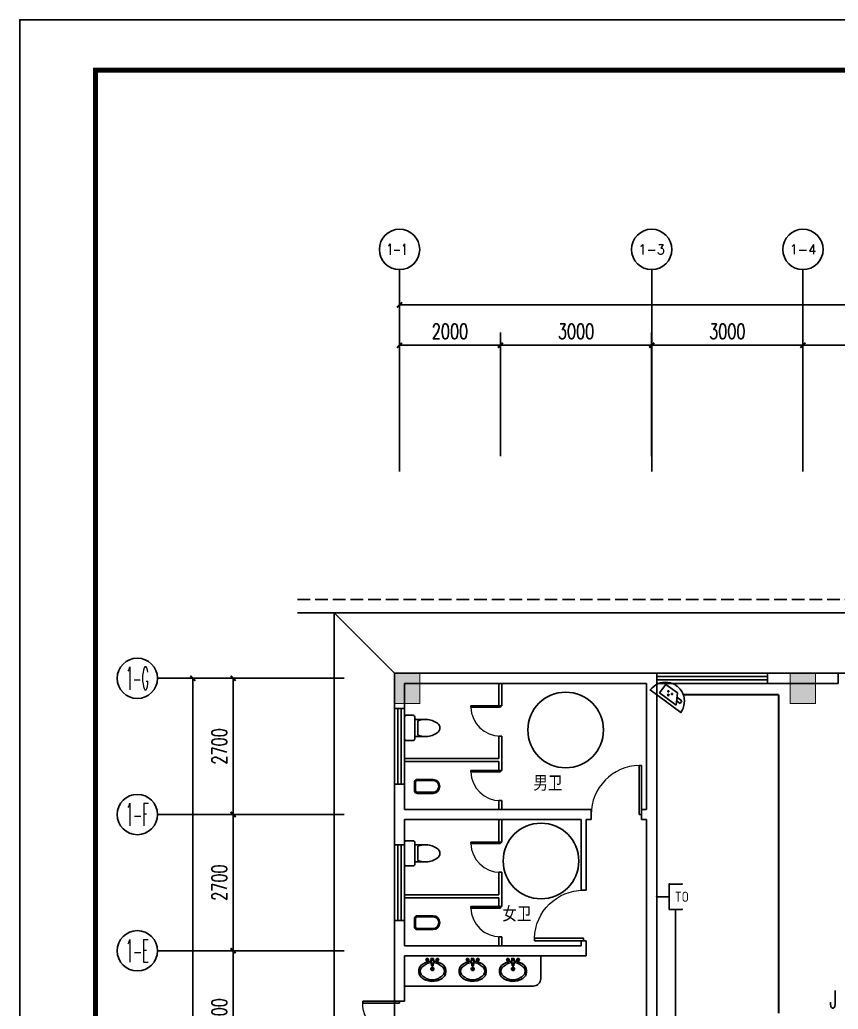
# Model space of a CAD drawing. Extents: x -6243262 to 3079315, y -2914302 to 172723.
# Drawn here: x -2053338 to -2037106, y -818446 to -798837 of the extents above; entities that cross this region are included whole.
import ezdxf
from ezdxf.enums import TextEntityAlignment as Align

# ---------------------------------------------------------------- set-up
doc = ezdxf.new("R2010")
doc.units = 0
doc.header["$LTSCALE"] = 1000
doc.linetypes.add('DASH', pattern=[0.35, 0.25, -0.1])
for name, color, linetype in [('0-柱网', 2, 'Continuous'), ('AXIS', 3, 'Continuous'), ('AXIS_TEXT', 7, 'Continuous'), ('EQUIP-安防', 3, 'Continuous'), ('EQUIP-通讯', 3, 'Continuous'), ('PUB_TEXT', 7, 'Continuous'), ('PUB_TITLE', 4, 'Continuous'), ('TEL_TEXT', 7, 'Continuous'), ('WALL', 9, 'Continuous'), ('WALL-PARAPET', 6, 'Continuous'), ('WINDOW', 4, 'Continuous'), ('WINDOW_TEXT', 7, 'Continuous'), ('WIRE-通讯', 4, 'Continuous'), ('洁具', 253, 'Continuous')]:
    doc.layers.add(name, color=color, linetype=linetype)
doc.styles.add('-宋体', font='', dxfattribs={"width": 0.8})
doc.styles.add('_TCH_AXIS', font='COMPLEX', dxfattribs={"bigfont": 'GBCBIG'})
doc.styles.add('_TCH_DIM_T3', font='SIMPLEX', dxfattribs={"width": 0.705882, "bigfont": 'GBCBIG'})
doc.styles.add('_TCH_WINDOW', font='SIMPLEX', dxfattribs={"height": 3.5, "bigfont": 'GBCBIG'})
doc.styles.add('_TEL_ATTDEF', font='gbenor', dxfattribs={"bigfont": 'gbcbig'})
doc.styles.add('_TEL_DIM', font='SIMPLEX', dxfattribs={"width": 0.8, "height": 3.5, "bigfont": 'HZTXT'})
doc.styles.add('COMPLEX', font='COMPLEX')
doc.styles.get('-宋体').set_extended_font_data('SimSun')
doc.dimstyles.new('_TCH_ARCH&&100', dxfattribs={"dimtxt": 297.5, "dimasz": 100, "dimexe": 250, "dimexo": 300, "dimgap": 126.25, "dimtad": 1, "dimdec": 0, "dimzin": 0, "dimdsep": 46, "dimtxsty": '_TCH_DIM_T3', "dimblk": 'ARCHTICK', "dimcen": 0.09, "dimclrt": 7, "dimazin": 2, "dimtfac": 1, "dimtdec": 0, "dimtix": 1, "dimtmove": 2, "dimatfit": 3, "dimfxl": 0, "dimtolj": 1, "dimtzin": 0, "dimarcsym": 0})

# ---------------------------------------------------------------- blocks, each defined once
blk = doc.blocks.new('$plan$00003671')
at = {"layer": '洁具', "color": 0}
for p, q in [((-101, 10), (-101, -63)), ((-25, 0), (-32, -39)), ((-25, 0), (25, 0)), ((-25, 0), (-17, -148)), ((25, 0), (17, -148)), ((25, 0), (32, -39)), ((101, 10), (101, -63)), ((-64, -27), (-138, -27)), ((-32, -39), (-17, -148)), ((-24, -20), (24, -20)), ((-17, -138), (17, -138)), ((-17, -148), (17, -148)), ((0, -164), (0, -254)), ((32, -39), (17, -148)), ((138, -27), (64, -27)), ((45, -209), (-45, -209))]:
    blk.add_line(p, q, dxfattribs=at)
blk.add_lwpolyline([(25, 0), (32, -39), (30, -54, -0.144626), (222, -135, -0.454002), (196, -399, -0.337627), (-227, -368, -0.376635), (-227, -140, -0.17218), (-30, -54), (-32, -39), (-25, 0)], format="xyb", close=True, dxfattribs=at)
for centre, radius in [((-101, -27), 25.2), ((-101, -27), 15.1), ((0, -209), 30.2), ((0, -209), 20.2), ((101, -27), 25.2), ((101, -27), 15.1)]:
    blk.add_circle(centre, radius, dxfattribs=at)
for centre, radius, start, end in [((-102, -254), 138, 152.5904, 207.4096), ((-19, -374), 275, 118.8696, 138.2267), ((-16, -304), 218, 108.3074, 128.6169), ((0, -351), 268, 95.4714, 108.3074), ((-1, -27), 7.25, 80.5252, 279.4748), ((1, -27), 7.25, 260.5252, 99.4748), ((0, -351), 268, 71.6926, 84.5286), ((16, -304), 218, 51.3831, 71.6926), ((19, -374), 275, 41.7733, 61.1304), ((102, -254), 138, 332.5904, 27.4096), ((-19, -135), 275, 221.7733, 241.1304), ((-16, -205), 218, 231.3831, 251.6926), ((16, -205), 218, 288.3074, 308.6169), ((19, -135), 275, 298.8696, 318.2267), ((0, -158), 268, 251.6926, 288.3074)]:
    blk.add_arc(centre, radius, start, end, dxfattribs=at)
blk = doc.blocks.new('$plan$00002866')
at = {"layer": '洁具', "color": 0}
for points in [[(-366, 138), (-59, 138, -0.388189), (0, 88), (0, -88, -0.388189), (-59, -138), (-366, -138, -0.97895)], [(-58, -116), (-376, -116, -0.936623), (-366, 117), (-58, 117, -0.381636), (-21, 86), (-21, -86, -0.399536)]]:
    blk.add_lwpolyline(points, format="xyb", close=True, dxfattribs=at)
blk.add_lwpolyline([(-306, 117, 0, 0, 0.440649), (-316, 108, 0, 0, 0), (-316, -106, 0, 0, 0.411645), (-307, -115, 1.5, 1.5, 0)], format="xyseb", dxfattribs=at)
blk = doc.blocks.new('1#柱网')
at = {"layer": '0-柱网'}
for points in [[(494005, 93967), (494005, 93367), (494505, 93367), (494505, 93967)], [(501855, 93967), (501855, 93367), (502355, 93367), (502355, 93967)]]:
    blk.add_hatch(color=0, dxfattribs=at).paths.add_polyline_path(points)
at = {"layer": '0-柱网', "color": 0, "const_width": 20}
for points in [[(494005, 93967), (494005, 93367), (494505, 93367), (494505, 93967), (494005, 93967)], [(501855, 93967), (501855, 93367), (502355, 93367), (502355, 93967), (501855, 93967)]]:
    blk.add_lwpolyline(points, dxfattribs=at)
blk = doc.blocks.new('$plan$00002826')
at = {"layer": '洁具', "color": 0}
for p, q in [((-260, -140), (-260, 140)), ((-200, 170), (-200, -170))]:
    blk.add_line(p, q, dxfattribs=at)
blk.add_lwpolyline([(-650, 92, 0.537872), (-650, -92, 0.149947), (-430, -170), (-200, -170), (-200, -220, 0.414214), (-170, -250), (-30, -250, 0.414214), (0, -220), (0, 220, 0.414214), (-30, 250), (-170, 250, 0.414214), (-200, 220), (-200, 170), (-430, 170, 0.149947)], format="xyb", close=True, dxfattribs=at)
for centre, start, end in [((-413, -227), 67.4505, 91.4725), ((-413, 227), 268.6339, 292.5495)]:
    blk.add_arc(centre, 398, start, end, dxfattribs=at)
blk = doc.blocks.new('_AXISO')
at = {"color": 0}
blk.add_circle((0, 0), 0.5, dxfattribs=at)
at = {"layer": 'AXIS_TEXT', "color": 0, "style": 'COMPLEX', "width": 1.041667}
blk.add_attdef('A', text='', height=0.56, dxfattribs=at).set_placement((-0.25, -0.28), (0.25, -0.28), align=Align.FIT)
blk = doc.blocks.new('$WINLIB2D$00000001')
at = {"color": 0}
for points in [[(-0.5, 0.5), (-0.5, -0.5)], [(-0.5, 0.5), (0.5, 0.5)], [(0.5, -0.5), (0.5, 0.5)], [(0.5, 0.1667), (-0.5, 0.1667)], [(0.5, -0.1667), (-0.5, -0.1667)], [(-0.5, -0.5), (0.5, -0.5)]]:
    blk.add_lwpolyline(points, dxfattribs=at)
blk = doc.blocks.new('$DorLib2D$00000002')
at = {"color": 0}
for p, q in [((-0.5, 0), (-0.5, 0.4875)), ((-0.475, 0.4875), (-0.5, 0.4875)), ((-0.475, 0), (-0.475, 0.4875)), ((0.475, 0), (0.475, 0.4875)), ((0.475, 0.4875), (0.5, 0.4875)), ((0.5, 0), (0.5, 0.4875)), ((-0.5, 0), (-0.475, 0)), ((0.5, 0), (0.475, 0))]:
    blk.add_line(p, q, dxfattribs=at)
at = {"color": 0, "lineweight": 13}
for centre, start, end in [((-0.4875, 0), 0, 88.53072), ((0.4875, 0), 91.46928, 180)]:
    blk.add_arc(centre, 0.4875, start, end, dxfattribs=at)
blk = doc.blocks.new('$DorLib2D$00000001')
at = {"color": 0}
for p, q in [((0.45, 0.975), (0.5, 0.975)), ((0.45, 0), (0.45, 0.975)), ((0.5, 0), (0.5, 0.975)), ((0.5, 0), (0.45, 0))]:
    blk.add_line(p, q, dxfattribs=at)
at = {"color": 0, "lineweight": 13}
blk.add_arc((0.475, 0), 0.975, 91.4693, 180, dxfattribs=at)
blk = doc.blocks.new('_ArchTick')
at = {"color": 0, "linetype": 'ByBlock', "const_width": 0.4}
blk.add_lwpolyline([(-0.5, -0.5), (0.5, 0.5)], dxfattribs=at)
blk = doc.blocks.new('*D68')
at = {"layer": 'AXIS', "color": 0, "lineweight": -2, "transparency": 16777216}
for p, q in [((1297695, -767052), (1297695, -763802)), ((1337695, -767052), (1337695, -763802)), ((1297695, -764052), (1337695, -764052))]:
    blk.add_line(p, q, dxfattribs=at)
at = {"layer": 'Defpoints', "color": 0, "transparency": 16777216}
for p in [(1337695, -764052), (1297695, -767352), (1337695, -767352)]:
    blk.add_point(p, dxfattribs=at)
at = {"layer": 'AXIS', "color": 0, "lineweight": -2, "transparency": 16777216, "xscale": 100, "yscale": 100, "zscale": 100, "rotation": 180}
blk.add_blockref('_ArchTick', (1297695, -764052), dxfattribs=at)
at = {"layer": 'AXIS', "color": 0, "lineweight": -2, "transparency": 16777216, "xscale": 100, "yscale": 100, "zscale": 100}
blk.add_blockref('_ArchTick', (1337695, -764052), dxfattribs=at)
at = {"layer": 'AXIS', "color": 7, "transparency": 16777216, "insert": (1317695, -763777), "char_height": 297.5, "attachment_point": 5, "style": '_TCH_DIM_T3'}
blk.add_mtext('\\A1;40000', dxfattribs=at)
blk = doc.blocks.new('*D72')
at = {"layer": 'AXIS', "color": 0, "lineweight": -2, "transparency": 16777216}
for p, q in [((1305695, -767052), (1305695, -764602)), ((1313695, -767052), (1313695, -764602)), ((1305695, -764852), (1313695, -764852))]:
    blk.add_line(p, q, dxfattribs=at)
at = {"layer": 'Defpoints', "color": 0, "transparency": 16777216}
for p in [(1313695, -764852), (1305695, -767352), (1313695, -767352)]:
    blk.add_point(p, dxfattribs=at)
at = {"layer": 'AXIS', "color": 0, "lineweight": -2, "transparency": 16777216, "xscale": 100, "yscale": 100, "zscale": 100, "rotation": 180}
blk.add_blockref('_ArchTick', (1305695, -764852), dxfattribs=at)
at = {"layer": 'AXIS', "color": 0, "lineweight": -2, "transparency": 16777216, "xscale": 100, "yscale": 100, "zscale": 100}
blk.add_blockref('_ArchTick', (1313695, -764852), dxfattribs=at)
at = {"layer": 'AXIS', "color": 7, "transparency": 16777216, "insert": (1309695, -764577), "char_height": 297.5, "attachment_point": 5, "style": '_TCH_DIM_T3'}
blk.add_mtext('\\A1;8000', dxfattribs=at)
blk = doc.blocks.new('*D73')
at = {"layer": 'AXIS', "color": 0, "lineweight": -2, "transparency": 16777216}
for p, q in [((1302695, -767052), (1302695, -764602)), ((1305695, -767052), (1305695, -764602)), ((1302695, -764852), (1305695, -764852))]:
    blk.add_line(p, q, dxfattribs=at)
at = {"layer": 'Defpoints', "color": 0, "transparency": 16777216}
for p in [(1305695, -764852), (1302695, -767352), (1305695, -767352)]:
    blk.add_point(p, dxfattribs=at)
at = {"layer": 'AXIS', "color": 0, "lineweight": -2, "transparency": 16777216, "xscale": 100, "yscale": 100, "zscale": 100, "rotation": 180}
blk.add_blockref('_ArchTick', (1302695, -764852), dxfattribs=at)
at = {"layer": 'AXIS', "color": 0, "lineweight": -2, "transparency": 16777216, "xscale": 100, "yscale": 100, "zscale": 100}
blk.add_blockref('_ArchTick', (1305695, -764852), dxfattribs=at)
at = {"layer": 'AXIS', "color": 7, "transparency": 16777216, "insert": (1304195, -764577), "char_height": 297.5, "attachment_point": 5, "style": '_TCH_DIM_T3'}
blk.add_mtext('\\A1;3000', dxfattribs=at)
blk = doc.blocks.new('*D74')
at = {"layer": 'AXIS', "color": 0, "lineweight": -2, "transparency": 16777216}
for p, q in [((1299695, -767052), (1299695, -764602)), ((1302695, -767052), (1302695, -764602)), ((1299695, -764852), (1302695, -764852))]:
    blk.add_line(p, q, dxfattribs=at)
at = {"layer": 'Defpoints', "color": 0, "transparency": 16777216}
for p in [(1302695, -764852), (1299695, -767352), (1302695, -767352)]:
    blk.add_point(p, dxfattribs=at)
at = {"layer": 'AXIS', "color": 0, "lineweight": -2, "transparency": 16777216, "xscale": 100, "yscale": 100, "zscale": 100, "rotation": 180}
blk.add_blockref('_ArchTick', (1299695, -764852), dxfattribs=at)
at = {"layer": 'AXIS', "color": 0, "lineweight": -2, "transparency": 16777216, "xscale": 100, "yscale": 100, "zscale": 100}
blk.add_blockref('_ArchTick', (1302695, -764852), dxfattribs=at)
at = {"layer": 'AXIS', "color": 7, "transparency": 16777216, "insert": (1301195, -764577), "char_height": 297.5, "attachment_point": 5, "style": '_TCH_DIM_T3'}
blk.add_mtext('\\A1;3000', dxfattribs=at)
blk = doc.blocks.new('*D75')
at = {"layer": 'AXIS', "color": 0, "lineweight": -2, "transparency": 16777216}
for p, q in [((1297695, -767052), (1297695, -764602)), ((1299695, -767052), (1299695, -764602)), ((1297695, -764852), (1299695, -764852))]:
    blk.add_line(p, q, dxfattribs=at)
at = {"layer": 'Defpoints', "color": 0, "transparency": 16777216}
for p in [(1299695, -764852), (1297695, -767352), (1299695, -767352)]:
    blk.add_point(p, dxfattribs=at)
at = {"layer": 'AXIS', "color": 0, "lineweight": -2, "transparency": 16777216, "xscale": 100, "yscale": 100, "zscale": 100, "rotation": 180}
blk.add_blockref('_ArchTick', (1297695, -764852), dxfattribs=at)
at = {"layer": 'AXIS', "color": 0, "lineweight": -2, "transparency": 16777216, "xscale": 100, "yscale": 100, "zscale": 100}
blk.add_blockref('_ArchTick', (1299695, -764852), dxfattribs=at)
at = {"layer": 'AXIS', "color": 7, "transparency": 16777216, "insert": (1298695, -764577), "char_height": 297.5, "attachment_point": 5, "style": '_TCH_DIM_T3'}
blk.add_mtext('\\A1;2000', dxfattribs=at)
blk = doc.blocks.new('*D80')
at = {"layer": 'AXIS', "color": 0, "lineweight": -2, "transparency": 16777216}
for p, q in [((1296295, -771452), (1293345, -771452)), ((1293595, -786952), (1293595, -771452)), ((1296295, -786952), (1293345, -786952))]:
    blk.add_line(p, q, dxfattribs=at)
at = {"layer": 'Defpoints', "color": 0, "transparency": 16777216}
for p in [(1293595, -771452), (1296595, -771452), (1296595, -786952)]:
    blk.add_point(p, dxfattribs=at)
at = {"layer": 'AXIS', "color": 0, "lineweight": -2, "transparency": 16777216, "xscale": 100, "yscale": 100, "zscale": 100}
for p, rotation in [((1293595, -771452), 90), ((1293595, -786952), 270)]:
    blk.add_blockref('_ArchTick', p, dxfattribs=dict(at, rotation=rotation))
at = {"layer": 'AXIS', "color": 7, "transparency": 16777216, "insert": (1293320, -779202), "char_height": 297.5, "attachment_point": 5, "rotation": 90, "style": '_TCH_DIM_T3'}
blk.add_mtext('\\A1;15500', dxfattribs=at)
blk = doc.blocks.new('*D83')
at = {"layer": 'AXIS', "color": 0, "lineweight": -2, "transparency": 16777216}
for p, q in [((1296295, -776852), (1294145, -776852)), ((1294395, -779452), (1294395, -776852)), ((1296295, -779452), (1294145, -779452))]:
    blk.add_line(p, q, dxfattribs=at)
at = {"layer": 'Defpoints', "color": 0, "transparency": 16777216}
for p in [(1294395, -776852), (1296595, -776852), (1296595, -779452)]:
    blk.add_point(p, dxfattribs=at)
at = {"layer": 'AXIS', "color": 0, "lineweight": -2, "transparency": 16777216, "xscale": 100, "yscale": 100, "zscale": 100}
for p, rotation in [((1294395, -776852), 90), ((1294395, -779452), 270)]:
    blk.add_blockref('_ArchTick', p, dxfattribs=dict(at, rotation=rotation))
at = {"layer": 'AXIS', "color": 7, "transparency": 16777216, "insert": (1294120, -778152), "char_height": 297.5, "attachment_point": 5, "rotation": 90, "style": '_TCH_DIM_T3'}
blk.add_mtext('\\A1;2600', dxfattribs=at)
blk = doc.blocks.new('*D84')
at = {"layer": 'AXIS', "color": 0, "lineweight": -2, "transparency": 16777216}
for p, q in [((1296295, -774152), (1294145, -774152)), ((1294395, -776852), (1294395, -774152)), ((1296295, -776852), (1294145, -776852))]:
    blk.add_line(p, q, dxfattribs=at)
at = {"layer": 'Defpoints', "color": 0, "transparency": 16777216}
for p in [(1294395, -774152), (1296595, -774152), (1296595, -776852)]:
    blk.add_point(p, dxfattribs=at)
at = {"layer": 'AXIS', "color": 0, "lineweight": -2, "transparency": 16777216, "xscale": 100, "yscale": 100, "zscale": 100}
for p, rotation in [((1294395, -774152), 90), ((1294395, -776852), 270)]:
    blk.add_blockref('_ArchTick', p, dxfattribs=dict(at, rotation=rotation))
at = {"layer": 'AXIS', "color": 7, "transparency": 16777216, "insert": (1294120, -775502), "char_height": 297.5, "attachment_point": 5, "rotation": 90, "style": '_TCH_DIM_T3'}
blk.add_mtext('\\A1;2700', dxfattribs=at)
blk = doc.blocks.new('*D85')
at = {"layer": 'AXIS', "color": 0, "lineweight": -2, "transparency": 16777216}
for p, q in [((1296295, -771452), (1294145, -771452)), ((1294395, -774152), (1294395, -771452)), ((1296295, -774152), (1294145, -774152))]:
    blk.add_line(p, q, dxfattribs=at)
at = {"layer": 'Defpoints', "color": 0, "transparency": 16777216}
for p in [(1294395, -771452), (1296595, -771452), (1296595, -774152)]:
    blk.add_point(p, dxfattribs=at)
at = {"layer": 'AXIS', "color": 0, "lineweight": -2, "transparency": 16777216, "xscale": 100, "yscale": 100, "zscale": 100}
for p, rotation in [((1294395, -771452), 90), ((1294395, -774152), 270)]:
    blk.add_blockref('_ArchTick', p, dxfattribs=dict(at, rotation=rotation))
at = {"layer": 'AXIS', "color": 7, "transparency": 16777216, "insert": (1294120, -772802), "char_height": 297.5, "attachment_point": 5, "rotation": 90, "style": '_TCH_DIM_T3'}
blk.add_mtext('\\A1;2700', dxfattribs=at)
blk = doc.blocks.new('$equip$00001847')
for p, q in [((-0.5, 0.499), (-0.5, 0.999)), ((0.5, 0.999), (0.5, 0.499)), ((0.5, 0.499), (-0.5, 0.499)), ((0, 0.5), (0, 0))]:
    blk.add_line(p, q)
for p in [(-0.5, 0.999), (0.5, 0.999), (-0.5, 0.499), (0.5, 0.499), (0, 0)]:
    blk.add_point(p)
at = {"color": 7, "style": '_TEL_DIM'}
blk.add_attdef('$TEXT$', text='', height=0.4, dxfattribs=at).set_placement((0, 0.999), align=Align.MIDDLE_CENTER)
at = {"color": 7, "style": '_TEL_DIM', "flags": 1}
blk.add_attdef('A', text='', height=0.00002, dxfattribs=at).set_placement((0, 0), align=Align.MIDDLE_CENTER)
blk = doc.blocks.new('$equip$00002353')
for p, q in [((0.75, 0), (-0.75, 0)), ((-0.517, -0.393), (-0.517, -0.273)), ((-0.517, -0.273), (-0.341, -0.273)), ((-0.427, -0.123), (0.383, -0.123)), ((-0.427, -0.123), (-0.187, -0.543)), ((0.383, -0.123), (0.383, -0.543)), ((-0.517, -0.393), (-0.273, -0.393)), ((0.383, -0.543), (-0.187, -0.543))]:
    blk.add_line(p, q)
at = {"const_width": 0.04}
for points in [[(-0.75, 0), (-0.779, 0)], [(0.75, 0), (0.779, 0)]]:
    blk.add_lwpolyline(points, dxfattribs=at)
blk.add_lwpolyline([(0.75, 0, -1), (-0.75, 0), (0.75, 0), (0.75, 0, -1), (-0.75, 0, -1.517539)], format="xyb", dxfattribs=at)
for centre, radius in [((-0.038, -0.38), 0.024), ((0.052, -0.26), 0.03), ((0.142, -0.38), 0.024)]:
    blk.add_circle(centre, radius)
blk.add_arc((0, 0), 0.75, 180, 0)
for p in [(-0.75, 0), (0, 0), (0.75, 0), (0, -0.75)]:
    blk.add_point(p)
for points in [[(-0.059, -0.368), (-0.017, -0.368), (-0.062, -0.38), (-0.014, -0.38)], [(-0.059, -0.392), (-0.017, -0.392), (-0.062, -0.38), (-0.014, -0.38)], [(-0.05, -0.359), (-0.026, -0.359), (-0.059, -0.368), (-0.017, -0.368)], [(-0.05, -0.401), (-0.026, -0.401), (-0.059, -0.392), (-0.017, -0.392)], [(-0.038, -0.356), (-0.038, -0.356), (-0.05, -0.359), (-0.026, -0.359)], [(0.026, -0.245), (0.078, -0.245), (0.022, -0.26), (0.082, -0.26)], [(0.026, -0.275), (0.078, -0.275), (0.022, -0.26), (0.082, -0.26)], [(0.037, -0.234), (0.067, -0.234), (0.026, -0.245), (0.078, -0.245)], [(0.037, -0.286), (0.067, -0.286), (0.026, -0.275), (0.078, -0.275)], [(0.052, -0.23), (0.052, -0.23), (0.037, -0.234), (0.067, -0.234)], [(0.052, -0.29), (0.052, -0.29), (0.037, -0.286), (0.067, -0.286)], [(0.121, -0.368), (0.163, -0.368), (0.118, -0.38), (0.166, -0.38)], [(0.121, -0.392), (0.163, -0.392), (0.118, -0.38), (0.166, -0.38)], [(0.13, -0.359), (0.154, -0.359), (0.121, -0.368), (0.163, -0.368)], [(0.13, -0.401), (0.154, -0.401), (0.121, -0.392), (0.163, -0.392)], [(0.142, -0.356), (0.142, -0.356), (0.13, -0.359), (0.154, -0.359)], [(-0.038, -0.404), (-0.038, -0.404), (-0.05, -0.401), (-0.026, -0.401)], [(0.142, -0.404), (0.142, -0.404), (0.13, -0.401), (0.154, -0.401)]]:
    blk.add_solid(points)
at = {"color": 7, "style": '_TEL_DIM', "flags": 1}
blk.add_attdef('A', text='', height=0.00002, dxfattribs=at).set_placement((0, 0), align=Align.MIDDLE_CENTER)
blk = doc.blocks.new('11')
at = {"color": 8, "linetype": 'DASH'}
blk.add_lwpolyline([(1295673.7, -769892.2), (1313445.1, -769892.2)], dxfattribs=at)
at = {"color": 8}
for points in [[(1296395.1, -770152.2), (1295673.7, -770152.2)], [(1321945.1, -770152.2), (1338995.1, -770152.2), (1338995.1, -786752.2), (1322995.1, -786752.2), (1322995.1, -788252.2), (1317395.1, -788252.2), (1317395.1, -786752.2), (1301995.1, -786752.2), (1301995.1, -788252.2), (1296395.1, -788252.2), (1296395.1, -770152.2), (1313445.1, -770152.2)], [(1297595.1, -771352.2), (1296395.1, -770152.2)]]:
    blk.add_lwpolyline(points, dxfattribs=at)
blk.add_lwpolyline([(1297595.1, -771352.2), (1337795.1, -771352.2), (1337795.1, -785552.2), (1321795.1, -785552.2), (1321795.1, -787052.2), (1318595.1, -787052.2), (1318595.1, -785552.2), (1300795.1, -785552.2), (1300795.1, -787052.2), (1297595.1, -787052.2)], close=True, dxfattribs=at)
blk.add_lwpolyline([(1297795.1, -776952.2), (1297795.1, -777552.2), (1300345.1, -777552.2, 0.4142136), (1300495.1, -777402.2), (1300495.1, -776952.2)], format="xyb", dxfattribs=at)
for centre in [(1300989.7, -772476.4), (1300500.2, -775073.1)]:
    blk.add_circle(centre, 750, dxfattribs=at)
at = {"layer": 'AXIS', "color": 8}
for p, q in [((1297695.1, -767352.2), (1297695.1, -763352.2)), ((1302695.1, -767352.2), (1302695.1, -763352.2)), ((1305695.1, -767352.2), (1305695.1, -763352.2)), ((1296595.1, -771452.2), (1292895.1, -771452.2)), ((1296595.1, -774152.2), (1292895.1, -774152.2)), ((1296595.1, -776852.2), (1292895.1, -776852.2))]:
    blk.add_line(p, q, dxfattribs=at)
at = {"layer": 'WALL', "color": 8}
for p, q in [((1297595.1, -771352.2), (1297595.1, -772052.2)), ((1302695.1, -771352.2), (1297595.1, -771352.2)), ((1302795.1, -771352.2), (1302695.1, -771352.2)), ((1302795.1, -771552.2), (1302795.1, -771352.2)), ((1306395.1, -771352.2), (1304995.1, -771352.2)), ((1304995.1, -771352.2), (1304995.1, -771552.2)), ((1306395.1, -771552.2), (1306395.1, -771352.2)), ((1297795.1, -772052.2), (1297795.1, -771552.2)), ((1302595.1, -771552.2), (1297795.1, -771552.2)), ((1302595.1, -774052.2), (1302595.1, -771552.2)), ((1302795.1, -774152.2), (1302795.1, -771552.2)), ((1304995.1, -771552.2), (1306395.1, -771552.2)), ((1297595.1, -772052.2), (1297795.1, -772052.2)), ((1297795.1, -773552.2), (1297595.1, -773552.2)), ((1297595.1, -773552.2), (1297595.1, -774152.2)), ((1297795.1, -774052.2), (1297795.1, -773552.2)), ((1297595.1, -774152.2), (1297595.1, -774752.2)), ((1299695.1, -774052.2), (1297795.1, -774052.2)), ((1301295.1, -774052.2), (1299695.1, -774052.2)), ((1301495.1, -774052.2), (1301295.1, -774052.2)), ((1301495.1, -774252.2), (1301495.1, -774052.2)), ((1302595.1, -774052.2), (1302495.1, -774052.2)), ((1302495.1, -774052.2), (1302495.1, -774252.2)), ((1302795.1, -779552.2), (1302795.1, -774152.2)), ((1299695.1, -774252.2), (1297795.1, -774252.2)), ((1297795.1, -774752.2), (1297795.1, -774252.2)), ((1301295.1, -774252.2), (1299695.1, -774252.2)), ((1301295.1, -774252.2), (1301295.1, -775652.2)), ((1301395.1, -775652.2), (1301395.1, -774252.2)), ((1301395.1, -774252.2), (1301495.1, -774252.2)), ((1302495.1, -774252.2), (1302595.1, -774252.2)), ((1302595.1, -779352.2), (1302595.1, -774252.2)), ((1297595.1, -774752.2), (1297795.1, -774752.2)), ((1301295.1, -775652.2), (1301395.1, -775652.2)), ((1297795.1, -776252.2), (1297595.1, -776252.2)), ((1297595.1, -776252.2), (1297595.1, -776852.2)), ((1297795.1, -776752.2), (1297795.1, -776252.2)), ((1301395.1, -776652.2), (1301295.1, -776652.2)), ((1301295.1, -776652.2), (1301295.1, -776752.2)), ((1301395.1, -776952.2), (1301395.1, -776652.2)), ((1297595.1, -776852.2), (1297595.1, -777852.2)), ((1301295.1, -776752.2), (1297795.1, -776752.2)), ((1297795.1, -777852.2), (1297795.1, -776952.2)), ((1301395.1, -776952.2), (1297795.1, -776952.2)), ((1297595.1, -777852.2), (1297795.1, -777852.2))]:
    blk.add_line(p, q, dxfattribs=at)
at = {"layer": 'WALL-PARAPET', "color": 8}
for p, q in [((1299665.1, -771552.2), (1299665.1, -771997.2)), ((1299725.1, -771552.2), (1299665.1, -771552.2)), ((1299725.1, -771997.2), (1299725.1, -771552.2)), ((1299665.1, -771997.2), (1299725.1, -771997.2)), ((1299725.1, -772597.2), (1299665.1, -772597.2)), ((1299665.1, -772597.2), (1299665.1, -773042.2)), ((1299725.1, -773072.2), (1299725.1, -772597.2)), ((1299665.1, -773042.2), (1297795.1, -773042.2)), ((1297795.1, -773102.2), (1297795.1, -773042.2)), ((1299665.1, -773102.2), (1297795.1, -773102.2)), ((1299665.1, -773102.2), (1299665.1, -773277.2)), ((1299725.1, -773277.2), (1299725.1, -773072.2)), ((1299665.1, -773277.2), (1299725.1, -773277.2)), ((1299725.1, -773877.2), (1299665.1, -773877.2)), ((1299665.1, -773877.2), (1299665.1, -774052.2)), ((1299725.1, -774052.2), (1299725.1, -773877.2)), ((1299665.1, -774252.2), (1299665.1, -774697.2)), ((1299725.1, -774252.2), (1299665.1, -774252.2)), ((1299725.1, -774697.2), (1299725.1, -774252.2)), ((1299665.1, -774697.2), (1299725.1, -774697.2)), ((1299725.1, -775297.2), (1299665.1, -775297.2)), ((1299665.1, -775297.2), (1299665.1, -775742.2)), ((1299725.1, -775772.2), (1299725.1, -775297.2)), ((1299665.1, -775742.2), (1297795.1, -775742.2)), ((1297795.1, -775802.2), (1297795.1, -775742.2)), ((1299665.1, -775802.2), (1297795.1, -775802.2)), ((1299665.1, -775802.2), (1299665.1, -775977.2)), ((1299725.1, -775977.2), (1299725.1, -775772.2)), ((1299665.1, -775977.2), (1299725.1, -775977.2)), ((1299725.1, -776577.2), (1299665.1, -776577.2)), ((1299665.1, -776577.2), (1299665.1, -776752.2)), ((1299725.1, -776752.2), (1299725.1, -776577.2)), ((1299665.1, -776752.2), (1299725.1, -776752.2))]:
    blk.add_line(p, q, dxfattribs=at)
at = {"color": 8, "yscale": -1, "rotation": 180}
for p in [(1297795.1, -772435.9), (1297795.1, -774921.1)]:
    blk.add_blockref('$plan$00002826', p, dxfattribs=at)
at = {"color": 8}
for name, p, rotation in [('$plan$00002866', (1297992.8, -773595), 180), ('$plan$00002866', (1297992.8, -776295), 179.9999999999999), ('$plan$00003671', (1298345.1, -777003.1), 359.9999999999999), ('$plan$00003671', (1299145.1, -777003.1), 359.9999999999999), ('$plan$00003671', (1299945.1, -777003.1), 359.9999999999999)]:
    blk.add_blockref(name, p, dxfattribs=dict(at, rotation=rotation))
at = {"layer": '0-柱网', "color": 8}
blk.add_blockref('1#柱网', (803590.1, -865319.4), dxfattribs=at)
at = {"layer": 'AXIS', "color": 8}
ref = blk.add_blockref('_AXISO', (1297695.1, -762952.2), dxfattribs=dict(at, xscale=800, yscale=800, zscale=800))
ref.add_attrib('A', '1-1 ', dxfattribs={"layer": 'AXIS_TEXT', "height": 216.85, "style": '_TCH_AXIS', "width": 0.649351}).set_placement((1297437, -763060.6), (1297953.3, -763060.6), align=Align.FIT)
ref = blk.add_blockref('_AXISO', (1302695.1, -762952.2), dxfattribs=dict(at, xscale=800, yscale=800, zscale=800))
ref.add_attrib('A', '1-3', dxfattribs={"layer": 'AXIS_TEXT', "height": 199.75, "style": '_TCH_AXIS'}).set_placement((1302433.5, -763052.1), (1302956.7, -763052.1), align=Align.FIT)
ref = blk.add_blockref('_AXISO', (1305695.1, -762952.2), dxfattribs=dict(at, xscale=800, yscale=800, zscale=800))
ref.add_attrib('A', '1-4', dxfattribs={"layer": 'AXIS_TEXT', "height": 193.6, "style": '_TCH_AXIS'}).set_placement((1305432.4, -763049), (1305957.9, -763049), align=Align.FIT)
ref = blk.add_blockref('_AXISO', (1292495.1, -771452.2), dxfattribs=dict(at, xscale=800, yscale=800, zscale=800))
ref.add_attrib('A', '1-G', dxfattribs={"layer": 'AXIS_TEXT', "color": 8, "height": 452.55, "style": '_TCH_AXIS', "width": 0.355932}).set_placement((1292268.8, -771678.5), (1292721.4, -771678.5), align=Align.FIT)
ref = blk.add_blockref('_AXISO', (1292495.1, -774152.2), dxfattribs=dict(at, xscale=800, yscale=800, zscale=800))
ref.add_attrib('A', '1-F', dxfattribs={"layer": 'AXIS_TEXT', "color": 8, "height": 452.55, "style": '_TCH_AXIS', "width": 0.368421}).set_placement((1292268.8, -774378.5), (1292721.4, -774378.5), align=Align.FIT)
ref = blk.add_blockref('_AXISO', (1292495.1, -776852.2), dxfattribs=dict(at, xscale=800, yscale=800, zscale=800))
ref.add_attrib('A', '1-E', dxfattribs={"layer": 'AXIS_TEXT', "color": 8, "height": 452.55, "style": '_TCH_AXIS', "width": 0.368421}).set_placement((1292268.8, -777078.5), (1292721.4, -777078.5), align=Align.FIT)
at = {"layer": 'WINDOW', "color": 8}
for name, p, xscale, yscale, zscale, rotation in [('$WINLIB2D$00000001', (1303895.1, -771452.2), 2199.999999988097, -200, 2199.999999988097, 180), ('$DorLib2D$00000001', (1299695.1, -772297.2), 600, 600, 600, 90), ('$WINLIB2D$00000001', (1297695.1, -772802.2), 1500, 200, 1500, 90), ('$DorLib2D$00000001', (1301995.1, -774152.2), -1000, -1000, -1000, 180), ('$DorLib2D$00000001', (1299695.1, -773577.2), 600, 600, 600, 90), ('$WINLIB2D$00000001', (1297695.1, -775502.2), -1500, 200, -1500, 90), ('$DorLib2D$00000001', (1299695.1, -774997.2), 600, 600, 600, 90), ('$DorLib2D$00000001', (1301345.1, -776152.2), -1000, 1000, -1000, 90), ('$DorLib2D$00000001', (1299695.1, -776277.2), 600, 600, 600, 90)]:
    blk.add_blockref(name, p, dxfattribs=dict(at, xscale=xscale, yscale=yscale, zscale=zscale, rotation=rotation))
ref = blk.add_blockref('$DorLib2D$00000002', (1297695.1, -778602.2), dxfattribs=dict(at, xscale=-1500, yscale=1500, zscale=-1500, rotation=90))
ref.add_attrib('A', 'M1521', (1298223.8, -779027.2), dxfattribs={"layer": 'WINDOW_TEXT', "color": 8, "height": 297.5, "rotation": 90, "style": '_TCH_WINDOW', "width": 0.705882})
at = {"layer": 'PUB_TEXT', "color": 8, "style": '-宋体', "width": 0.8}
for s, p in [('男卫', (1300348.9, -773654.7)), ('女卫', (1299733.9, -776248.3))]:
    blk.add_text(s, height=264.35, dxfattribs=at).set_placement(p)
at = {"layer": 'AXIS', "color": 8}
for p1, p2, distance, picture, middle in [((1297695.1, -767352.2), (1337695.1, -767352.2), 3300, '*D68', (1317695.1, -763777.2)), ((1297695.1, -767352.2), (1299695.1, -767352.2), 2500, '*D75', (1298695.1, -764577.2)), ((1299695.1, -767352.2), (1302695.1, -767352.2), 2500, '*D74', (1301195.1, -764577.2)), ((1302695.1, -767352.2), (1305695.1, -767352.2), 2500, '*D73', (1304195.1, -764577.2)), ((1305695.1, -767352.2), (1313695.1, -767352.2), 2500, '*D72', (1309695.1, -764577.2)), ((1296595.1, -786952.2), (1296595.1, -771452.2), 3000, '*D80', (1293320.1, -779202.2)), ((1296595.1, -774152.2), (1296595.1, -771452.2), 2200, '*D85', (1294120.1, -772802.2)), ((1296595.1, -776852.2), (1296595.1, -774152.2), 2200, '*D84', (1294120.1, -775502.2)), ((1296595.1, -779452.2), (1296595.1, -776852.2), 2200, '*D83', (1294120.1, -778152.2))]:
    dim = blk.add_aligned_dim(p1=p1, p2=p2, distance=distance, dimstyle='_TCH_ARCH&&100', dxfattribs=at)
    dim.commit()
    dim.dimension.update_dxf_attribs({"geometry": picture, "text_midpoint": middle})

msp = doc.modelspace()

# ---------------------------------------------------------------- linework, layer by layer
at = {"layer": 'PUB_TITLE'}
msp.add_lwpolyline([(-2053338.4, -840836.6), (-1993938.4, -840836.6), (-1993938.4, -798836.6), (-2053338.4, -798836.6)], close=True, dxfattribs=at)
at = {"layer": 'PUB_TITLE', "const_width": 100}
msp.add_lwpolyline([(-2051838.4, -839836.6), (-1994938.4, -839836.6), (-1994938.4, -799836.6), (-2051838.4, -799836.6)], close=True, dxfattribs=at)
at = {"layer": 'WIRE-通讯', "linetype": 'Continuous', "const_width": 35}
for points in [[(-2040178.9, -812212), (-2038287.8, -812212)], [(-2038287.8, -818529), (-2038287.8, -812212)], [(-2040331.4, -820369.2), (-2040331.4, -816466.8)]]:
    msp.add_lwpolyline(points, dxfattribs=at)

# ---------------------------------------------------------------- block references
msp.add_blockref('11', (-3343501, -40435.4))
at = {"layer": 'EQUIP-安防', "xscale": 500, "yscale": 500, "zscale": 500, "rotation": 143.6133282898347}
msp.add_blockref('$equip$00002353', (-2040531.3, -812340.2), dxfattribs=at)
at = {"layer": 'EQUIP-通讯'}
ref = msp.add_blockref('$equip$00001847', (-2040705.9, -816216.8), dxfattribs=dict(at, xscale=500, yscale=500, zscale=500, rotation=270))
ref.add_attrib('$TEXT$', 'TO', dxfattribs={"layer": '0', "color": 7, "height": 200, "style": '_TEL_ATTDEF'}).set_placement((-2040206.4, -816216.8), align=Align.MIDDLE_CENTER)

# ---------------------------------------------------------------- texts
at = {"layer": 'TEL_TEXT', "style": '_TEL_DIM', "width": 0.64}
msp.add_text('J', height=350, dxfattribs=at).set_placement((-2037279.4, -818425.9))

doc.saveas('drawing.dxf')
